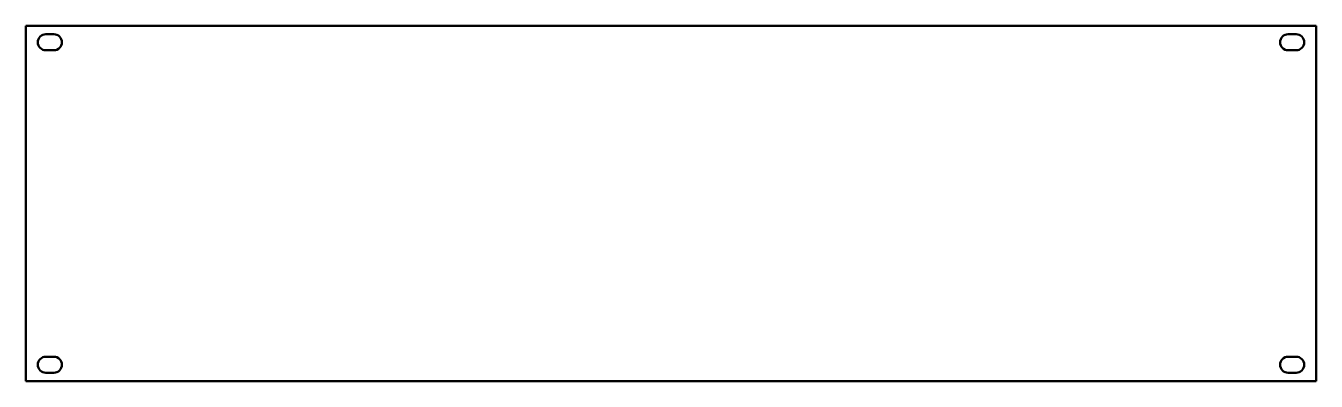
# Model space of a CAD drawing. Header units: millimetres. Extents: x 0 to 483, y 0 to 133.
import ezdxf

# ---------------------------------------------------------------- set-up
doc = ezdxf.new("R2010")
doc.units = ezdxf.units.MM
doc.layers.add('contour', color=178, linetype='Continuous', lineweight=50, true_color=0x000000)
doc.layers.add('cutout', color=178, linetype='Continuous', lineweight=50, true_color=0x000000)

msp = doc.modelspace()

# ---------------------------------------------------------------- linework, layer by layer
at = {"layer": 'contour'}
for p, q in [((0, 133), (0, 0)), ((0, 133), (483, 133)), ((483, 133), (483, 0)), ((472.5, 9.175), (475.5, 9.175)), ((0, 0), (483, 0)), ((472.5, 3.175), (475.5, 3.175))]:
    msp.add_line(p, q, dxfattribs=at)
at = {"layer": 'cutout'}
for p, q in [((7.5, 129.825), (10.5, 129.825)), ((472.5, 129.825), (475.5, 129.825)), ((7.5, 123.825), (10.5, 123.825)), ((472.5, 123.825), (475.5, 123.825)), ((7.5, 9.175), (10.5, 9.175)), ((472.5, 9.175), (472.5, 9.175)), ((7.5, 3.175), (10.5, 3.175))]:
    msp.add_line(p, q, dxfattribs=at)
for centre, start, end in [((7.5, 126.825), 90, 270), ((10.5, 126.825), 270, 90), ((472.5, 126.825), 90, 270), ((475.5, 126.825), 270, 90), ((7.5, 6.175), 90, 270), ((10.5, 6.175), 270, 90), ((472.5, 6.175), 90, 270), ((475.5, 6.175), 270, 90)]:
    msp.add_arc(centre, 3, start, end, dxfattribs=at)

doc.saveas('drawing.dxf')
